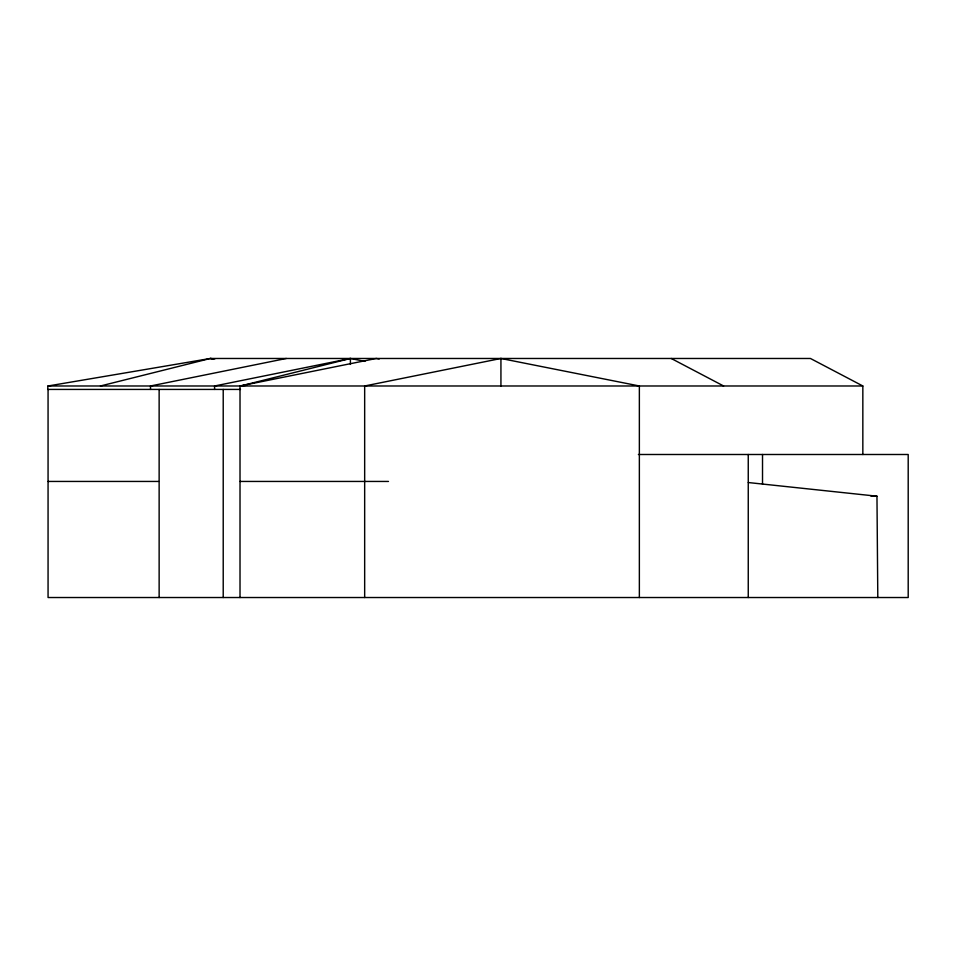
<?xml version="1.0" encoding="UTF-8"?>
<svg xmlns="http://www.w3.org/2000/svg" width="956" height="956" viewBox="0 0 956 956"><rect width="100%" height="100%" fill="white"/><g stroke="black" fill="none" stroke-linecap="round" stroke-linejoin="round"><path stroke-width="1.43" d="M100.44 385.985L210.344 358.476L810.449 358.476L862.838 385.985L862.838 454.494M286.322 358.476L150.51 385.985L150.51 389.427M639.361 597.524L639.361 385.985L500.932 358.476L364.666 385.985L364.666 597.524M48.063 385.985L210.344 358.476L214.777 359.002M246.349 385.316L240.494 385.985L350.398 358.476L364.965 361.368M862.838 385.985L47.8 385.985L47.8 389.427L240.494 389.427M638.405 454.494L908.2 454.494L908.2 597.524L48.063 597.524L48.063 389.427M48.063 481.442L158.505 481.442M240.016 481.442L388.471 481.442M871.024 496.212L876.963 496.212L877.799 597.524M748.309 482.541L876.963 496.212M379.197 359.05L376.282 358.476L240.016 385.985L240.016 597.524M210.344 358.476L213.272 359.05M671.232 358.476L723.608 385.985M762.518 454.494L762.518 484.298M748.249 454.494L748.249 597.524M500.932 358.476L500.932 385.985M350.398 364.427L350.398 358.476L214.586 385.985L214.586 389.427M223.214 389.427L223.214 597.524M159.138 389.427L159.138 597.524"/></g></svg>
